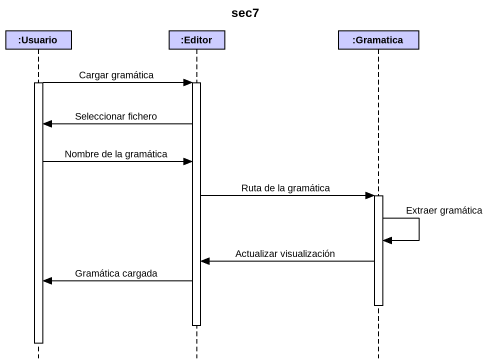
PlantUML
@startuml
title sec7
hide footbox
participant ":Usuario" as Usuario #CCCCFF
participant ":Editor" as Editor #CCCCFF
participant ":Gramatica" as Gramatica #CCCCFF

activate Usuario
Usuario -> Editor : Cargar gramática
activate Editor
Editor -> Usuario : Seleccionar fichero
Usuario -> Editor : Nombre de la gramática
Editor -> Gramatica : Ruta de la gramática
activate Gramatica
Gramatica -> Gramatica : Extraer gramática
Gramatica -> Editor : Actualizar visualización
Editor -> Usuario : Gramática cargada
deactivate Gramatica
deactivate Editor
deactivate Usuario
@enduml
